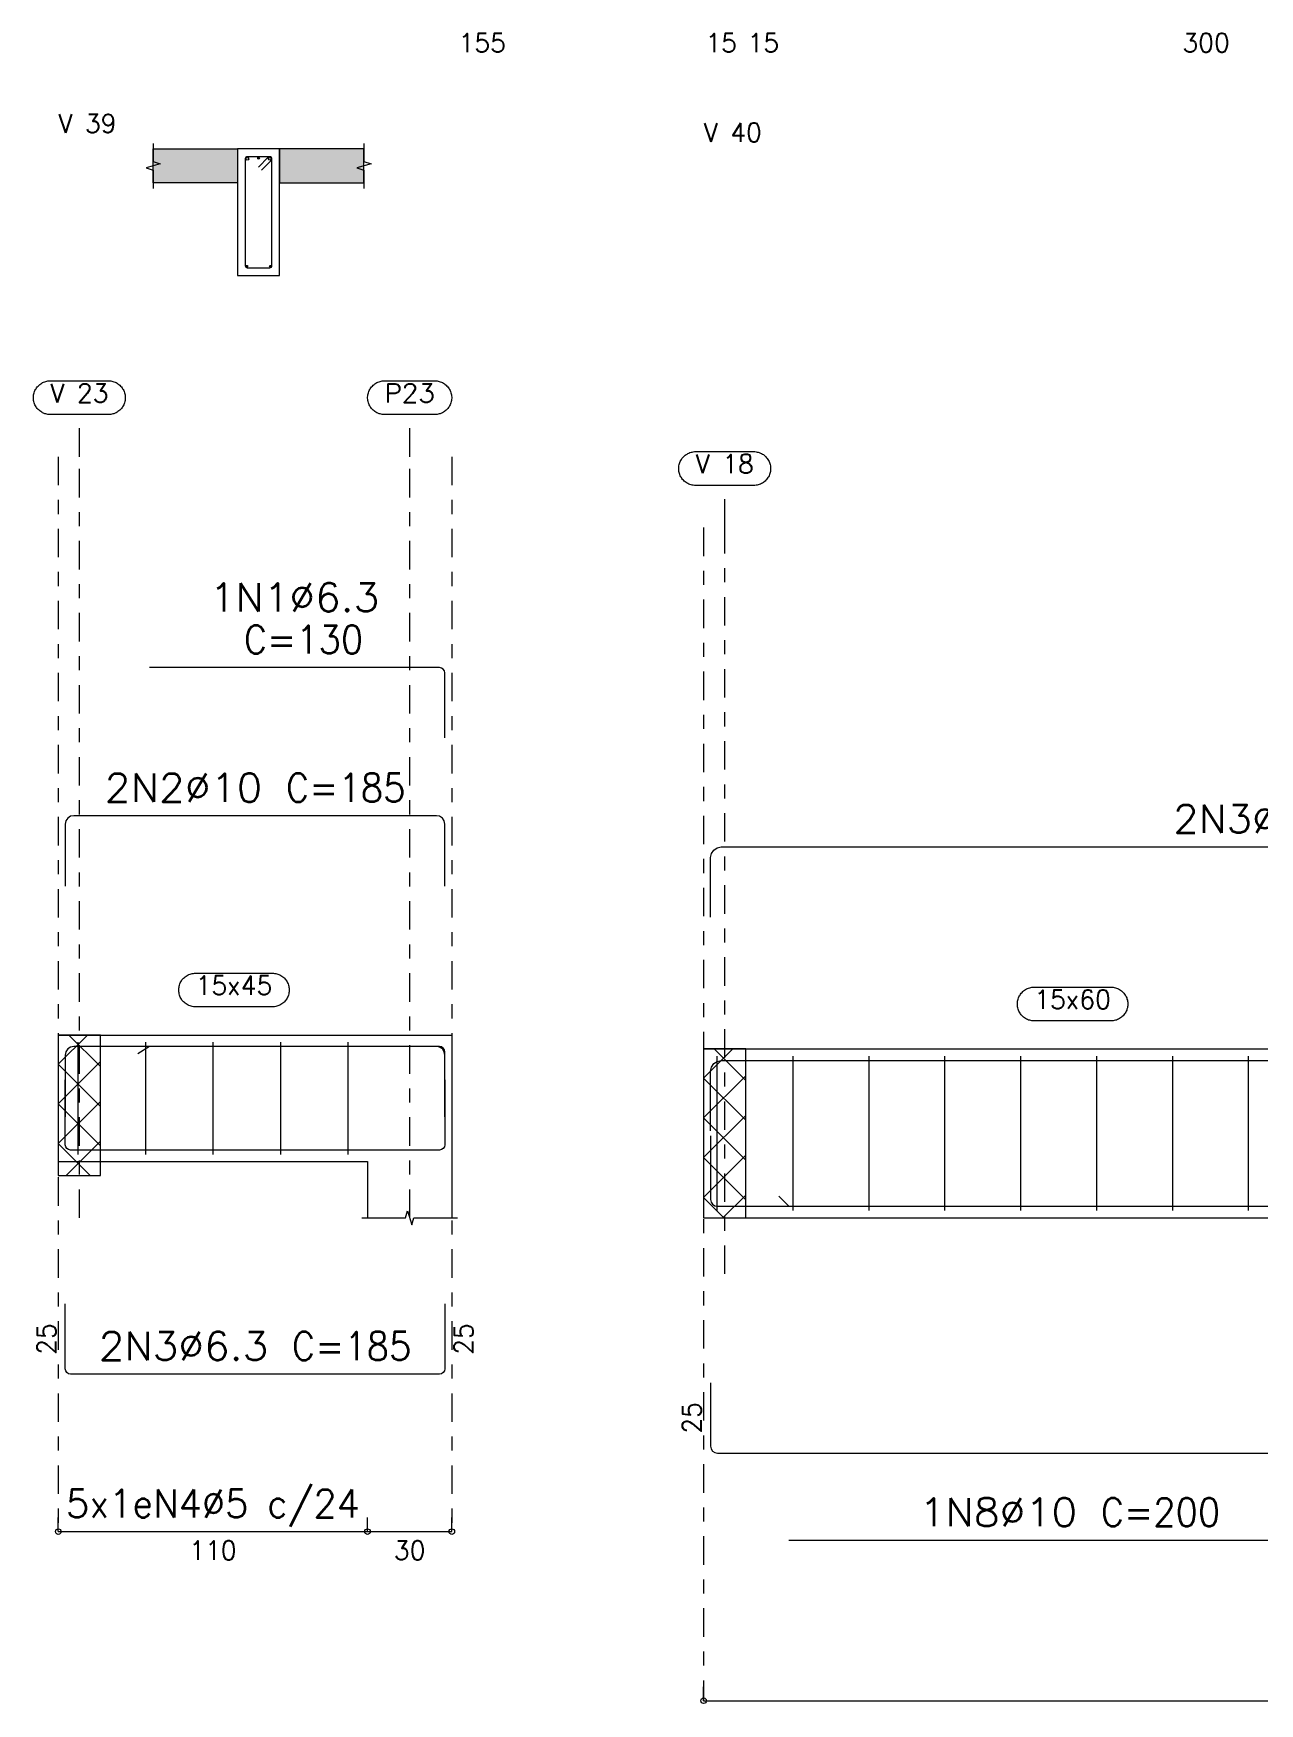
# Model space of a CAD drawing. Header units: millimetres. Extents: x 0 to 84, y 0 to 59.4.
# Drawn here: x 25.51 to 34.23, y 31.46 to 43.34 of the extents above; entities that cross this region are included whole.
import ezdxf
from ezdxf.enums import TextEntityAlignment as Align

# ---------------------------------------------------------------- set-up
doc = ezdxf.new("R2010")
doc.units = ezdxf.units.MM
doc.linetypes.add('CYPE_RAYAPUNTO', pattern=[0.4125, 0.2025, -0.105, 0, -0.105])
for name, color, linetype, lineweight in [('ARM_LONGITUDINAL_Ø10', 103, 'Continuous', 9), ('ARM_LONGITUDINAL_Ø12_5', 51, 'Continuous', 9), ('ARM_LONGITUDINAL_Ø6_3', 32, 'Continuous', 9), ('ARM_LONGITUDINAL_Ø8', 32, 'Continuous', 9), ('ARM_TRANSVERSAL_Ø5', 151, 'Continuous', 9), ('ELE_ARM_TRANS_TXT_EST', 3, 'Continuous', 9), ('ELE_CONT_NOS', 122, 'Continuous', 9), ('ELE_CONT_VIG_CONCRETO', 2, 'Continuous', 9), ('ELE_COT_COT_ANCORAGENS', 3, 'Continuous', 0), ('ELE_COT_COT_EST', 3, 'Continuous', 0), ('ELE_COT_COT_LIN_APOIOS', 2, 'CYPE_RAYAPUNTO', 0), ('ELE_COT_TEXTOS_ESTRIBOS', 122, 'Continuous', 0), ('ELE_REF_COT_LIN_AUX_COTA', 2, 'CYPE_RAYAPUNTO', 9), ('ELE_REF_NOME_PORTICO', 3, 'Continuous', 9), ('ELE_REF_REF_NOME', 3, 'Continuous', 9), ('ELE_REF_REF_REFERENCIA', 3, 'Continuous', 9), ('ELE_REF_TEXTO_REF_NOME', 3, 'Continuous', 9), ('ELE_REF_TEXTO_REF_REFERENCIA', 3, 'Continuous', 9), ('POR_ARM_LONG_ARM_TEXTOS', 3, 'Continuous', 9), ('POR_ARM_LONG_TXT_COMP', 3, 'Continuous', 9), ('SEC_CONT_LAJES_CORTE', 8, 'Continuous', 9), ('SEC_CONT_VIG_CONCRETO_CORTE', 2, 'Continuous', 9)]:
    doc.layers.add(name, color=color, linetype=linetype, lineweight=lineweight)
doc.styles.add('CYPETXT', font='', dxfattribs={"height": 0.2})
doc.styles.get('CYPETXT').set_extended_font_data('romans')

msp = doc.modelspace()

# ---------------------------------------------------------------- hatches: boundary and pattern name
at = {"layer": 'SEC_CONT_LAJES_CORTE', "true_color": 0xdad7d3}
for points in [[(26.361, 42.52), (26.961, 42.52), (26.961, 42.28), (26.361, 42.28)], [(27.861, 42.52), (27.261, 42.52), (27.261, 42.28), (27.861, 42.28)]]:
    msp.add_hatch(color=254, dxfattribs=at).paths.add_polyline_path(points, flags=0)

# ---------------------------------------------------------------- linework, layer by layer
at = {"layer": 'ARM_LONGITUDINAL_Ø10'}
msp.add_line((30.883, 35), (30.813, 35.071), dxfattribs=at)
for points in [[(28.436, 37.277), (28.436, 37.717), (28.432, 37.74), (28.419, 37.76), (28.399, 37.773), (28.376, 37.777), (25.796, 37.777), (25.773, 37.773), (25.754, 37.76), (25.741, 37.74), (25.736, 37.717), (25.736, 37.277)], [(28.436, 35.635), (28.436, 36.075), (28.432, 36.098), (28.419, 36.118), (28.399, 36.131), (28.376, 36.135), (25.796, 36.135), (25.773, 36.131), (25.754, 36.118), (25.741, 36.098), (25.736, 36.075), (25.736, 35.635)], [(30.883, 35), (34.883, 35)], [(30.883, 32.624), (34.883, 32.624)]]:
    msp.add_lwpolyline(points, dxfattribs=at)
for centre in [(27.031, 42.45), (27.191, 42.45)]:
    msp.add_circle(centre, 0.01, dxfattribs=at)
at = {"layer": 'ARM_LONGITUDINAL_Ø12_5'}
for points in [[(30.327, 37.055), (30.327, 37.48), (30.333, 37.509), (30.349, 37.533), (30.373, 37.549), (30.402, 37.555), (39.227, 37.555)], [(30.327, 35.536), (30.327, 35.961), (30.333, 35.989), (30.349, 36.014), (30.373, 36.03), (30.402, 36.036), (39.227, 36.036)]]:
    msp.add_lwpolyline(points, dxfattribs=at)
at = {"layer": 'ARM_LONGITUDINAL_Ø6_3'}
msp.add_line((26.336, 36.135), (26.251, 36.083), dxfattribs=at)
for points in [[(28.436, 38.331), (28.436, 38.793), (28.433, 38.807), (28.425, 38.82), (28.413, 38.828), (28.398, 38.831), (26.336, 38.831)], [(28.436, 35.635), (28.436, 36.098), (28.433, 36.112), (28.425, 36.124), (28.413, 36.133), (28.398, 36.135), (26.336, 36.135)], [(28.436, 35.899), (28.436, 35.437), (28.433, 35.423), (28.425, 35.411), (28.413, 35.402), (28.398, 35.399), (25.774, 35.399), (25.759, 35.402), (25.747, 35.411), (25.739, 35.423), (25.736, 35.437), (25.736, 35.899)], [(28.436, 34.305), (28.436, 33.842), (28.433, 33.828), (28.425, 33.816), (28.413, 33.808), (28.398, 33.805), (25.774, 33.805), (25.759, 33.808), (25.747, 33.816), (25.739, 33.828), (25.736, 33.842), (25.736, 34.305)]]:
    msp.add_lwpolyline(points, dxfattribs=at)
for centre in [(27.111, 42.454), (27.027, 41.686), (27.195, 41.686)]:
    msp.add_circle(centre, 0.0063, dxfattribs=at)
at = {"layer": 'ARM_LONGITUDINAL_Ø8'}
for points in [[(30.327, 35.5), (30.327, 35.048), (30.33, 35.029), (30.341, 35.014), (30.356, 35.003), (30.375, 35), (41.327, 35)], [(30.327, 33.744), (30.327, 33.292), (30.33, 33.273), (30.341, 33.258), (30.356, 33.247), (30.375, 33.244), (41.327, 33.244)]]:
    msp.add_lwpolyline(points, dxfattribs=at)
at = {"layer": 'ARM_TRANSVERSAL_Ø5'}
for p, q in [((25.826, 36.167), (25.826, 35.367)), ((26.306, 36.167), (26.306, 35.367)), ((26.786, 36.167), (26.786, 35.367)), ((27.266, 36.167), (27.266, 35.367)), ((27.746, 36.167), (27.746, 35.367)), ((30.372, 36.068), (30.372, 34.968)), ((30.912, 36.068), (30.912, 34.968)), ((31.452, 36.068), (31.452, 34.968)), ((31.992, 36.068), (31.992, 34.968)), ((32.532, 36.068), (32.532, 34.968)), ((33.072, 36.068), (33.072, 34.968)), ((33.612, 36.068), (33.612, 34.968)), ((34.152, 36.068), (34.152, 34.968))]:
    msp.add_line(p, q, dxfattribs=at)
msp.add_lwpolyline([(27.131, 42.369), (27.202, 42.44), (27.204, 42.442), (27.205, 42.444), (27.206, 42.447), (27.206, 42.45), (27.206, 42.453), (27.205, 42.456), (27.204, 42.458), (27.202, 42.461), (27.199, 42.463), (27.197, 42.464), (27.194, 42.465), (27.191, 42.465), (27.031, 42.465), (27.025, 42.464), (27.02, 42.461), (27.017, 42.456), (27.016, 42.45), (27.016, 41.69), (27.017, 41.684), (27.02, 41.68), (27.025, 41.676), (27.031, 41.675), (27.191, 41.675), (27.197, 41.676), (27.202, 41.68), (27.205, 41.684), (27.206, 41.69), (27.206, 42.45), (27.206, 42.453), (27.205, 42.456), (27.204, 42.458), (27.202, 42.461), (27.199, 42.463), (27.197, 42.464), (27.194, 42.465), (27.191, 42.465), (27.189, 42.465), (27.186, 42.464), (27.184, 42.464), (27.182, 42.462), (27.18, 42.461), (27.11, 42.39)], dxfattribs=at)
at = {"layer": 'ELE_CONT_NOS'}
for p, q in [((25.686, 36.217), (25.686, 35.317)), ((30.277, 36.118), (30.277, 34.918)), ((27.886, 35.317), (27.886, 34.917)), ((28.486, 35.317), (28.486, 34.917))]:
    msp.add_line(p, q, dxfattribs=at)
at = {"layer": 'ELE_CONT_NOS', "lineweight": 0}
for p, q in [((25.686, 36.01), (25.893, 36.217)), ((25.986, 35.993), (25.762, 36.217)), ((30.277, 35.911), (30.484, 36.118)), ((30.577, 35.894), (30.353, 36.118)), ((25.686, 35.728), (25.986, 36.028)), ((25.986, 35.71), (25.686, 36.01)), ((30.277, 35.628), (30.577, 35.928)), ((30.577, 35.611), (30.277, 35.911)), ((25.686, 35.445), (25.986, 35.745)), ((25.986, 35.428), (25.686, 35.728)), ((30.277, 35.345), (30.577, 35.645)), ((30.577, 35.328), (30.277, 35.628)), ((25.913, 35.217), (25.686, 35.445)), ((25.742, 35.217), (25.986, 35.462)), ((30.277, 35.062), (30.577, 35.362)), ((30.577, 35.045), (30.277, 35.345)), ((30.421, 34.918), (30.277, 35.062)), ((30.415, 34.918), (30.577, 35.079))]:
    msp.add_line(p, q, dxfattribs=at)
at = {"layer": 'ELE_CONT_NOS'}
for points in [[(25.686, 36.217), (25.986, 36.217)], [(27.886, 36.217), (28.486, 36.217), (28.486, 35.317)], [(30.277, 36.118), (30.577, 36.118)], [(25.686, 35.317), (25.986, 35.317)], [(27.846, 34.917), (28.156, 34.917), (28.171, 34.967), (28.201, 34.867), (28.216, 34.917), (28.526, 34.917)], [(30.277, 34.918), (30.577, 34.918)]]:
    msp.add_lwpolyline(points, dxfattribs=at)
at = {"layer": 'ELE_CONT_NOS', "lineweight": 0}
for points in [[(25.686, 36.217), (25.686, 35.217), (25.986, 35.217), (25.986, 36.217), (25.686, 36.217)], [(30.277, 36.118), (30.277, 34.918), (30.577, 34.918), (30.577, 36.118), (30.277, 36.118)]]:
    msp.add_lwpolyline(points, close=True, dxfattribs=at)
at = {"layer": 'ELE_CONT_VIG_CONCRETO'}
for p, q in [((25.986, 36.217), (27.886, 36.217)), ((30.577, 36.118), (35.227, 36.118)), ((25.986, 35.317), (27.886, 35.317)), ((30.577, 34.918), (35.227, 34.918))]:
    msp.add_line(p, q, dxfattribs=at)
at = {"layer": 'ELE_COT_COT_EST'}
for p, q in [((25.686, 32.685), (25.686, 32.785)), ((27.886, 32.685), (27.886, 32.785)), ((30.277, 31.482), (30.277, 31.582))]:
    msp.add_line(p, q, dxfattribs=at)
for points in [[(25.686, 32.685), (27.886, 32.685), (27.886, 32.785)], [(27.886, 32.685), (28.486, 32.685), (28.486, 32.785)], [(30.277, 31.482), (40.727, 31.482), (40.727, 31.582)]]:
    msp.add_lwpolyline(points, dxfattribs=at)
for centre in [(25.686, 32.685), (27.886, 32.685), (27.886, 32.685), (28.486, 32.685), (30.277, 31.482)]:
    msp.add_circle(centre, 0.02, dxfattribs=at)
at = {"layer": 'ELE_COT_COT_LIN_APOIOS'}
for p, q in [((25.686, 40.331), (25.686, 32.685)), ((28.486, 40.331), (28.486, 32.685)), ((30.277, 39.827), (30.277, 31.482))]:
    msp.add_line(p, q, dxfattribs=at)
at = {"layer": 'ELE_REF_COT_LIN_AUX_COTA'}
for p, q in [((25.836, 40.331), (25.836, 40.631)), ((28.186, 40.331), (28.186, 40.631)), ((25.836, 34.917), (25.836, 40.331)), ((28.186, 34.917), (28.186, 40.331)), ((30.427, 39.827), (30.427, 40.127)), ((30.427, 34.518), (30.427, 39.827))]:
    msp.add_line(p, q, dxfattribs=at)
at = {"layer": 'ELE_REF_REF_NOME'}
for points in [[(27.209, 36.657), (27.217, 36.657), (27.225, 36.656), (27.233, 36.655), (27.241, 36.653), (27.248, 36.651), (27.256, 36.648), (27.263, 36.645), (27.27, 36.641), (27.277, 36.636), (27.283, 36.632), (27.29, 36.626), (27.295, 36.621), (27.301, 36.615), (27.306, 36.609), (27.31, 36.602), (27.314, 36.595), (27.318, 36.588), (27.321, 36.581), (27.324, 36.573), (27.326, 36.565), (27.327, 36.557), (27.328, 36.55), (27.329, 36.542), (27.329, 36.533), (27.328, 36.525), (27.327, 36.518), (27.326, 36.51), (27.324, 36.502), (27.321, 36.494), (27.318, 36.487), (27.314, 36.48), (27.31, 36.473), (27.306, 36.466), (27.301, 36.46), (27.295, 36.454), (27.29, 36.448), (27.283, 36.443), (27.277, 36.439), (27.27, 36.434), (27.263, 36.43), (27.256, 36.427), (27.248, 36.424), (27.241, 36.422), (27.233, 36.42), (27.225, 36.419), (27.217, 36.418), (27.209, 36.417), (26.663, 36.417), (26.655, 36.418), (26.647, 36.419), (26.639, 36.42), (26.631, 36.422), (26.624, 36.424), (26.616, 36.427), (26.609, 36.43), (26.602, 36.434), (26.595, 36.439), (26.589, 36.443), (26.583, 36.448), (26.577, 36.454), (26.571, 36.46), (26.566, 36.466), (26.562, 36.473), (26.558, 36.48), (26.554, 36.487), (26.551, 36.494), (26.548, 36.502), (26.546, 36.51), (26.545, 36.518), (26.544, 36.525), (26.543, 36.533), (26.543, 36.542), (26.544, 36.55), (26.545, 36.557), (26.546, 36.565), (26.548, 36.573), (26.551, 36.581), (26.554, 36.588), (26.558, 36.595), (26.562, 36.602), (26.566, 36.609), (26.571, 36.615), (26.577, 36.621), (26.583, 36.626), (26.589, 36.632), (26.595, 36.636), (26.602, 36.641), (26.609, 36.645), (26.616, 36.648), (26.624, 36.651), (26.631, 36.653), (26.639, 36.655), (26.647, 36.656), (26.655, 36.657), (26.663, 36.657), (27.209, 36.657)], [(33.175, 36.558), (33.183, 36.558), (33.191, 36.557), (33.199, 36.555), (33.207, 36.554), (33.214, 36.551), (33.222, 36.548), (33.229, 36.545), (33.236, 36.541), (33.243, 36.537), (33.249, 36.532), (33.255, 36.527), (33.261, 36.521), (33.266, 36.515), (33.271, 36.509), (33.276, 36.502), (33.28, 36.495), (33.284, 36.488), (33.287, 36.481), (33.289, 36.473), (33.292, 36.466), (33.293, 36.458), (33.294, 36.45), (33.295, 36.442), (33.295, 36.434), (33.294, 36.426), (33.293, 36.418), (33.292, 36.41), (33.289, 36.402), (33.287, 36.395), (33.284, 36.387), (33.28, 36.38), (33.276, 36.373), (33.271, 36.367), (33.266, 36.36), (33.261, 36.354), (33.255, 36.349), (33.249, 36.344), (33.243, 36.339), (33.236, 36.335), (33.229, 36.331), (33.222, 36.327), (33.214, 36.324), (33.207, 36.322), (33.199, 36.32), (33.191, 36.319), (33.183, 36.318), (33.175, 36.318), (32.629, 36.318), (32.621, 36.318), (32.613, 36.319), (32.605, 36.32), (32.597, 36.322), (32.589, 36.324), (32.582, 36.327), (32.575, 36.331), (32.568, 36.335), (32.561, 36.339), (32.554, 36.344), (32.548, 36.349), (32.543, 36.354), (32.537, 36.36), (32.532, 36.367), (32.528, 36.373), (32.524, 36.38), (32.52, 36.387), (32.517, 36.395), (32.514, 36.402), (32.512, 36.41), (32.51, 36.418), (32.509, 36.426), (32.509, 36.434), (32.509, 36.442), (32.509, 36.45), (32.51, 36.458), (32.512, 36.466), (32.514, 36.473), (32.517, 36.481), (32.52, 36.488), (32.524, 36.495), (32.528, 36.502), (32.532, 36.509), (32.537, 36.515), (32.543, 36.521), (32.548, 36.527), (32.554, 36.532), (32.561, 36.537), (32.568, 36.541), (32.575, 36.545), (32.582, 36.548), (32.589, 36.551), (32.597, 36.554), (32.605, 36.555), (32.613, 36.557), (32.621, 36.558), (32.629, 36.558), (33.175, 36.558)]]:
    msp.add_lwpolyline(points, close=True, dxfattribs=at)
at = {"layer": 'ELE_REF_REF_REFERENCIA'}
for points in [[(26.043, 40.871), (26.051, 40.871), (26.059, 40.87), (26.067, 40.868), (26.075, 40.867), (26.082, 40.864), (26.09, 40.861), (26.097, 40.858), (26.104, 40.854), (26.111, 40.85), (26.117, 40.845), (26.124, 40.84), (26.129, 40.834), (26.135, 40.828), (26.14, 40.822), (26.144, 40.815), (26.148, 40.808), (26.152, 40.801), (26.155, 40.794), (26.158, 40.786), (26.16, 40.779), (26.161, 40.771), (26.162, 40.763), (26.163, 40.755), (26.163, 40.747), (26.162, 40.739), (26.161, 40.731), (26.16, 40.723), (26.158, 40.715), (26.155, 40.708), (26.152, 40.7), (26.148, 40.693), (26.144, 40.686), (26.14, 40.68), (26.135, 40.673), (26.129, 40.667), (26.124, 40.662), (26.117, 40.657), (26.111, 40.652), (26.104, 40.648), (26.097, 40.644), (26.09, 40.64), (26.082, 40.637), (26.075, 40.635), (26.067, 40.633), (26.059, 40.632), (26.051, 40.631), (26.043, 40.631), (25.629, 40.631), (25.621, 40.631), (25.613, 40.632), (25.605, 40.633), (25.597, 40.635), (25.59, 40.637), (25.582, 40.64), (25.575, 40.644), (25.568, 40.648), (25.561, 40.652), (25.555, 40.657), (25.549, 40.662), (25.543, 40.667), (25.537, 40.673), (25.532, 40.68), (25.528, 40.686), (25.524, 40.693), (25.52, 40.7), (25.517, 40.708), (25.514, 40.715), (25.512, 40.723), (25.511, 40.731), (25.51, 40.739), (25.509, 40.747), (25.509, 40.755), (25.51, 40.763), (25.511, 40.771), (25.512, 40.779), (25.514, 40.786), (25.517, 40.794), (25.52, 40.801), (25.524, 40.808), (25.528, 40.815), (25.532, 40.822), (25.537, 40.828), (25.543, 40.834), (25.549, 40.84), (25.555, 40.845), (25.561, 40.85), (25.568, 40.854), (25.575, 40.858), (25.582, 40.861), (25.59, 40.864), (25.597, 40.867), (25.605, 40.868), (25.613, 40.87), (25.621, 40.871), (25.629, 40.871), (26.043, 40.871)], [(28.365, 40.871), (28.373, 40.871), (28.381, 40.87), (28.389, 40.868), (28.397, 40.867), (28.404, 40.864), (28.412, 40.861), (28.419, 40.858), (28.426, 40.854), (28.433, 40.85), (28.439, 40.845), (28.446, 40.84), (28.451, 40.834), (28.457, 40.828), (28.462, 40.822), (28.466, 40.815), (28.47, 40.808), (28.474, 40.801), (28.477, 40.794), (28.48, 40.786), (28.482, 40.779), (28.483, 40.771), (28.484, 40.763), (28.485, 40.755), (28.485, 40.747), (28.484, 40.739), (28.483, 40.731), (28.482, 40.723), (28.48, 40.715), (28.477, 40.708), (28.474, 40.7), (28.47, 40.693), (28.466, 40.686), (28.462, 40.68), (28.457, 40.673), (28.451, 40.667), (28.446, 40.662), (28.439, 40.657), (28.433, 40.652), (28.426, 40.648), (28.419, 40.644), (28.412, 40.64), (28.404, 40.637), (28.397, 40.635), (28.389, 40.633), (28.381, 40.632), (28.373, 40.631), (28.365, 40.631), (28.007, 40.631), (27.999, 40.631), (27.991, 40.632), (27.983, 40.633), (27.975, 40.635), (27.968, 40.637), (27.96, 40.64), (27.953, 40.644), (27.946, 40.648), (27.939, 40.652), (27.933, 40.657), (27.927, 40.662), (27.921, 40.667), (27.915, 40.673), (27.91, 40.68), (27.906, 40.686), (27.902, 40.693), (27.898, 40.7), (27.895, 40.708), (27.892, 40.715), (27.89, 40.723), (27.889, 40.731), (27.888, 40.739), (27.887, 40.747), (27.887, 40.755), (27.888, 40.763), (27.889, 40.771), (27.89, 40.779), (27.892, 40.786), (27.895, 40.794), (27.898, 40.801), (27.902, 40.808), (27.906, 40.815), (27.91, 40.822), (27.915, 40.828), (27.921, 40.834), (27.927, 40.84), (27.933, 40.845), (27.939, 40.85), (27.946, 40.854), (27.953, 40.858), (27.96, 40.861), (27.968, 40.864), (27.975, 40.867), (27.983, 40.868), (27.991, 40.87), (27.999, 40.871), (28.007, 40.871), (28.365, 40.871)], [(30.634, 40.367), (30.642, 40.367), (30.65, 40.366), (30.658, 40.364), (30.666, 40.363), (30.673, 40.36), (30.681, 40.357), (30.688, 40.354), (30.695, 40.35), (30.702, 40.346), (30.708, 40.341), (30.714, 40.336), (30.72, 40.33), (30.725, 40.324), (30.73, 40.318), (30.735, 40.311), (30.739, 40.305), (30.743, 40.297), (30.746, 40.29), (30.748, 40.282), (30.751, 40.275), (30.752, 40.267), (30.753, 40.259), (30.754, 40.251), (30.754, 40.243), (30.753, 40.235), (30.752, 40.227), (30.751, 40.219), (30.748, 40.211), (30.746, 40.204), (30.743, 40.196), (30.739, 40.189), (30.735, 40.182), (30.73, 40.176), (30.725, 40.169), (30.72, 40.163), (30.714, 40.158), (30.708, 40.153), (30.702, 40.148), (30.695, 40.144), (30.688, 40.14), (30.681, 40.136), (30.673, 40.133), (30.666, 40.131), (30.658, 40.129), (30.65, 40.128), (30.642, 40.127), (30.634, 40.127), (30.22, 40.127), (30.212, 40.127), (30.204, 40.128), (30.196, 40.129), (30.188, 40.131), (30.18, 40.133), (30.173, 40.136), (30.166, 40.14), (30.159, 40.144), (30.152, 40.148), (30.145, 40.153), (30.139, 40.158), (30.134, 40.163), (30.128, 40.169), (30.123, 40.176), (30.119, 40.182), (30.115, 40.189), (30.111, 40.196), (30.108, 40.204), (30.105, 40.211), (30.103, 40.219), (30.101, 40.227), (30.1, 40.235), (30.1, 40.243), (30.1, 40.251), (30.1, 40.259), (30.101, 40.267), (30.103, 40.275), (30.105, 40.282), (30.108, 40.29), (30.111, 40.297), (30.115, 40.305), (30.119, 40.311), (30.123, 40.318), (30.128, 40.324), (30.134, 40.33), (30.139, 40.336), (30.145, 40.341), (30.152, 40.346), (30.159, 40.35), (30.166, 40.354), (30.173, 40.357), (30.18, 40.36), (30.188, 40.363), (30.196, 40.364), (30.204, 40.366), (30.212, 40.367), (30.22, 40.367), (30.634, 40.367)]]:
    msp.add_lwpolyline(points, close=True, dxfattribs=at)
at = {"layer": 'SEC_CONT_LAJES_CORTE'}
for points in [[(26.361, 42.56), (26.361, 42.43), (26.411, 42.415), (26.311, 42.385), (26.361, 42.37), (26.361, 42.24)], [(27.861, 42.56), (27.861, 42.43), (27.911, 42.415), (27.811, 42.385), (27.861, 42.37), (27.861, 42.24)], [(26.361, 42.52), (26.961, 42.52), (26.961, 42.28), (26.361, 42.28)], [(27.861, 42.52), (27.261, 42.52), (27.261, 42.28), (27.861, 42.28)]]:
    msp.add_lwpolyline(points, dxfattribs=at)
at = {"layer": 'SEC_CONT_LAJES_CORTE', "color": 254, "true_color": 0xdad7d3}
for points in [[(26.361, 42.52), (26.961, 42.52), (26.961, 42.28), (26.361, 42.28)], [(27.861, 42.52), (27.261, 42.52), (27.261, 42.28), (27.861, 42.28)]]:
    msp.add_lwpolyline(points, close=True, dxfattribs=at)
at = {"layer": 'SEC_CONT_VIG_CONCRETO_CORTE'}
msp.add_lwpolyline([(27.261, 42.52), (26.961, 42.52), (26.961, 41.62), (27.261, 41.62), (27.261, 42.52)], close=True, dxfattribs=at)

# ---------------------------------------------------------------- texts
at = {"layer": 'ELE_ARM_TRANS_TXT_EST', "style": 'CYPETXT', "width": 0.835131}
msp.add_text('5x1eN4%%c5 c/24', height=0.2, dxfattribs=at).set_placement((25.741, 32.785), (27.832, 32.785), align=Align.FIT)
at = {"layer": 'ELE_COT_COT_ANCORAGENS', "style": 'CYPETXT', "width": 0.872274}
for p, p2 in [((25.669, 33.943), (25.669, 34.167)), ((28.636, 33.943), (28.636, 34.167)), ((30.26, 33.382), (30.26, 33.606))]:
    msp.add_text('25', height=0.1333, rotation=90, dxfattribs=at).set_placement(p, p2, align=Align.FIT)
at = {"layer": 'ELE_COT_TEXTOS_ESTRIBOS', "style": 'CYPETXT', "width": 0.872274}
for s, p, p2 in [('155', (28.534, 43.209), (28.87, 43.209)), ('15', (30.29, 43.209), (30.514, 43.209)), ('15', (30.59, 43.209), (30.814, 43.209)), ('300', (33.684, 43.209), (34.02, 43.209)), ('110', (26.618, 32.485), (26.954, 32.485)), ('30', (28.074, 32.485), (28.298, 32.485))]:
    msp.add_text(s, height=0.1333, dxfattribs=at).set_placement(p, p2, align=Align.FIT)
at = {"layer": 'ELE_REF_NOME_PORTICO', "style": 'CYPETXT', "width": 0.816032}
for s, p, p2 in [('V 39', (25.686, 42.635), (26.1, 42.635)), ('V 40', (30.277, 42.571), (30.691, 42.571))]:
    msp.add_text(s, height=0.1333, dxfattribs=at).set_placement(p, p2, align=Align.FIT)
at = {"layer": 'ELE_REF_TEXTO_REF_NOME', "style": 'CYPETXT', "width": 0.876123}
for s, p, p2 in [('15x45', (26.663, 36.504), (27.209, 36.504)), ('15x60', (32.629, 36.404), (33.175, 36.404))]:
    msp.add_text(s, height=0.1333, dxfattribs=at).set_placement(p, p2, align=Align.FIT)
at = {"layer": 'ELE_REF_TEXTO_REF_REFERENCIA', "style": 'CYPETXT'}
for s, width, p, p2 in [('V 23', 0.816032, (25.629, 40.717), (26.043, 40.717)), ('P23', 0.91451, (28.007, 40.717), (28.365, 40.717)), ('V 18', 0.816032, (30.22, 40.214), (30.634, 40.214))]:
    msp.add_text(s, height=0.1333, dxfattribs=dict(at, width=width)).set_placement(p, p2, align=Align.FIT)
at = {"layer": 'POR_ARM_LONG_ARM_TEXTOS', "style": 'CYPETXT'}
for s, width, p, p2 in [('1N1%%c6.3', 0.933581, (26.764, 39.231), (27.97, 39.231)), ('2N2%%c10', 0.940329, (26.016, 37.877), (27.138, 37.877)), ('2N3%%c12.5', 0.925627, (33.618, 37.655), (34.992, 37.655)), ('2N3%%c6.3', 0.933581, (25.974, 33.905), (27.18, 33.905)), ('1N8%%c10', 0.940329, (31.813, 32.724), (32.935, 32.724))]:
    msp.add_text(s, height=0.2, dxfattribs=dict(at, width=width)).set_placement(p, p2, align=Align.FIT)
at = {"layer": 'POR_ARM_LONG_TXT_COMP', "style": 'CYPETXT', "width": 0.770929}
for s, p, p2 in [(' C=130', (26.878, 38.931), (27.856, 38.931)), (' C=185', (27.178, 37.877), (28.156, 37.877)), (' C=185', (27.22, 33.905), (28.198, 33.905)), (' C=200', (32.975, 32.724), (33.953, 32.724))]:
    msp.add_text(s, height=0.2, dxfattribs=at).set_placement(p, p2, align=Align.FIT)

doc.saveas('drawing.dxf')
